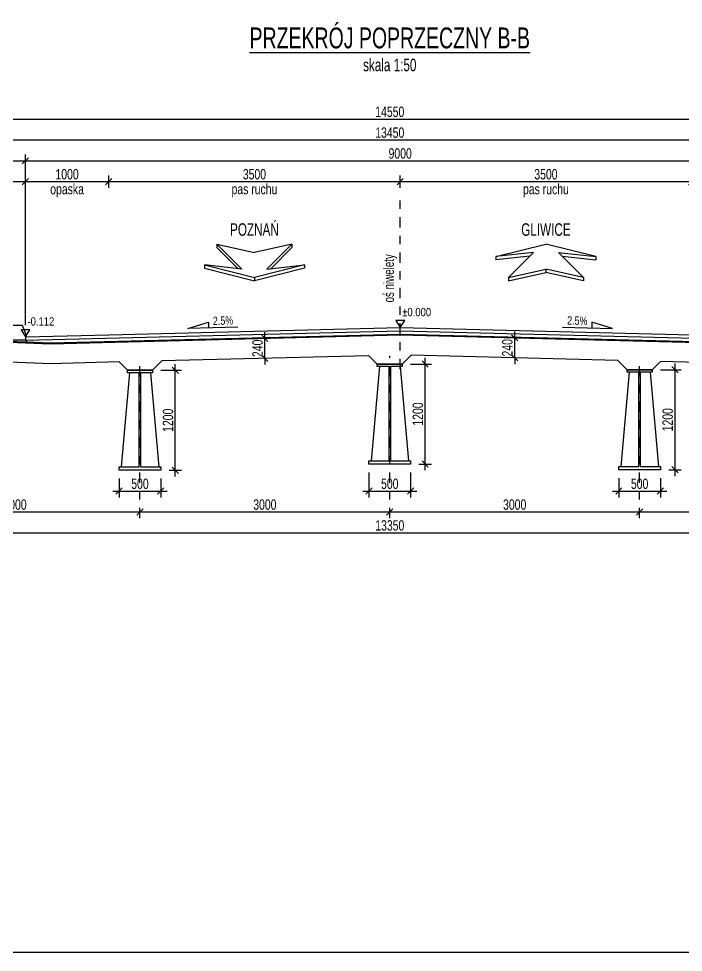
# Model space of a CAD drawing. Header units: metres. Extents: x -15 to 43, y -82 to 57.
# Drawn here: x -4.58 to 3.4, y -82.5 to -71.29 of the extents above; entities that cross this region are included whole.
import ezdxf
from ezdxf.enums import TextEntityAlignment as Align

# ---------------------------------------------------------------- set-up
doc = ezdxf.new("R2010")
doc.units = ezdxf.units.M
doc.header["$MEASUREMENT"] = 0
doc.linetypes.add('CENTER', pattern=[2, 1.25, -0.25, 0.25, -0.25])
doc.linetypes.add('HIDDEN', pattern=[0.375, 0.25, -0.125])
for name, color, linetype in [('AII_M_izolacja', 8, 'Continuous'), ('AII_M_konstrukcja beton', 3, 'Continuous'), ('AII_M_konstrukcja stal', 8, 'Continuous'), ('AII_M_krawężnik', 9, 'Continuous'), ('AII_M_nawierzchnia', 9, 'Continuous'), ('AII_M_opis', 1, 'Continuous'), ('AII_M_wymiary', 9, 'Continuous')]:
    doc.layers.add(name, color=color, linetype=linetype)
doc.layers.add('AII_M_koty wysokościowe', color=1, linetype='Continuous', lineweight=18)
doc.layers.add('AII_M_osie główne', color=9, linetype='CENTER', lineweight=18)
doc.layers.add('AII_M_pomoc', color=30, linetype='Continuous', plot=False)
doc.styles.add('AII_norm.', font='CDMSIMPL.shx', dxfattribs={"width": 0.75, "bigfont": 'CDMBIGPL.shx'})
doc.styles.add('CDMSTYLE', font='CDMSIMPL.shx', dxfattribs={"width": 0.7, "bigfont": 'CDMBIGPL.shx'})
doc.dimstyles.new('A2_M50MM', dxfattribs={"dimscale": 0.05, "dimtxt": 2.5, "dimasz": 1.5, "dimexe": 1.5, "dimexo": 2, "dimgap": 0.5, "dimtad": 1, "dimdec": 0, "dimlfac": 1000, "dimrnd": 5, "dimzin": 9, "dimtxsty": 'AII_norm.', "dimblk": 'OBLIQUE', "dimcen": 2.5, "dimdle": 1.5, "dimclrd": 256, "dimclre": 256, "dimclrt": 1, "dimadec": 1, "dimazin": 2, "dimtfac": 1, "dimtdec": 0, "dimtix": 1, "dimtmove": 1, "dimatfit": 3, "dimfxl": 1, "dimtvp": 1, "dimtfillclr": 256, "dimtolj": 1, "dimtzin": 0, "dimarcsym": 0})

# ---------------------------------------------------------------- blocks, each defined once
blk = doc.blocks.new('Kierunek_od')
at = {"layer": 'AII_M_opis', "color": 0}
for p, q in [((-0.45, 0), (0, -0.1)), ((-0.45, 0), (-0.15, -0.3)), ((-0.45, 0), (-0.45, -0.04)), ((0.45, 0), (0, -0.1)), ((0.45, 0), (0.15, -0.3)), ((0.45, 0), (0.45, -0.04)), ((-0.45, -0.04), (-0.195, -0.295)), ((0.45, -0.04), (0.195, -0.295)), ((-0.15, -0.3), (-0.6, -0.25)), ((-0.6, -0.25), (0, -0.4)), ((-0.6, -0.25), (-0.6, -0.29)), ((-0.6, -0.29), (0, -0.44)), ((0.6, -0.25), (0, -0.4)), ((0.6, -0.29), (0, -0.44)), ((0.15, -0.3), (0.6, -0.25)), ((0.6, -0.25), (0.6, -0.29)), ((0, -0.4), (0, -0.44))]:
    blk.add_line(p, q, dxfattribs=at)
at = {"layer": 'AII_M_opis', "color": 2, "style": 'AII_norm.', "width": 0.7, "flags": 4}
blk.add_attdef('KIERUNEK', text='', height=0.15, dxfattribs=at).set_placement((0, 0.175), align=Align.MIDDLE_CENTER)
blk = doc.blocks.new('Kierunek_do')
at = {"layer": 'AII_M_opis', "color": 0}
for p, q in [((-0.6, -0.15), (0, 0)), ((0.6, -0.15), (0, 0)), ((-0.15, -0.1), (-0.6, -0.15)), ((-0.45, -0.4), (-0.15, -0.1)), ((0.45, -0.4), (0.15, -0.1)), ((0.15, -0.1), (0.6, -0.15)), ((-0.195, -0.145), (-0.6, -0.19)), ((-0.6, -0.15), (-0.6, -0.19)), ((0.195, -0.145), (0.6, -0.19)), ((0.6, -0.15), (0.6, -0.19)), ((-0.45, -0.4), (0, -0.3)), ((0.45, -0.4), (0, -0.3)), ((0, -0.3), (0, -0.34)), ((-0.45, -0.44), (0, -0.34)), ((-0.45, -0.4), (-0.45, -0.44)), ((0.45, -0.44), (0, -0.34)), ((0.45, -0.4), (0.45, -0.44))]:
    blk.add_line(p, q, dxfattribs=at)
at = {"layer": 'AII_M_opis', "color": 2, "lineweight": 25, "style": 'AII_norm.', "width": 0.7, "flags": 4}
blk.add_attdef('KIERUNEK', text='', height=0.15, rotation=360, dxfattribs=at).set_placement((0, 0.175), align=Align.MIDDLE_CENTER)
blk = doc.blocks.new('Spadek')
at = {"layer": 'AII_M_wymiary', "color": 0}
blk.add_lwpolyline([(-0.3, 0), (0.3, 0), (0.05, 0.07), (0.05, 0.07), (0.05, 0)], dxfattribs=at)
at = {"layer": 'AII_M_wymiary', "color": 1, "style": 'CDMSTYLE', "width": 0.8}
blk.add_attdef('SP', text='', height=0.1, rotation=360, dxfattribs=at).set_placement((-0.125, 0.035), align=Align.CENTER)
blk = doc.blocks.new('_OBLIQUE')
at = {"color": 0, "linetype": 'ByBlock'}
blk.add_line((-0.5, -0.5), (0.5, 0.5), dxfattribs=at)
blk = doc.blocks.new('*D8477')
at = {"layer": 'AII_M_wymiary', "lineweight": -2, "transparency": 16777216}
for p, q in [((-4.575, -73.25), (-3.425, -73.25)), ((-4.5, -74.972), (-4.5, -73.175)), ((-3.5, -73.325), (-3.5, -73.175))]:
    blk.add_line(p, q, dxfattribs=at)
at = {"layer": 'Defpoints', "color": 0, "lineweight": 25, "transparency": 16777216}
for p in [(-3.5, -73.25), (-3.5, -73.425), (-4.5, -75.072)]:
    blk.add_point(p, dxfattribs=at)
at = {"layer": 'AII_M_wymiary', "lineweight": -2, "transparency": 16777216, "xscale": 0.07500000000000001, "yscale": 0.07500000000000001, "zscale": 0.07500000000000001, "rotation": 180}
blk.add_blockref('_OBLIQUE', (-4.5, -73.25), dxfattribs=at)
at = {"layer": 'AII_M_wymiary', "lineweight": -2, "transparency": 16777216, "xscale": 0.07500000000000001, "yscale": 0.07500000000000001, "zscale": 0.07500000000000001}
blk.add_blockref('_OBLIQUE', (-3.5, -73.25), dxfattribs=at)
at = {"layer": 'AII_M_wymiary', "color": 1, "lineweight": 25, "transparency": 16777216, "char_height": 0.125, "attachment_point": 5, "style": 'AII_norm.'}
for s, insert in [('\\A1;1000', (-4, -73.162)), ('\\A1;opaska', (-4, -73.358))]:
    blk.add_mtext(s, dxfattribs=dict(at, insert=insert))
blk = doc.blocks.new('*D8478')
at = {"layer": 'AII_M_wymiary', "lineweight": -2, "transparency": 16777216}
for p, q in [((-3.575, -73.25), (0.075, -73.25)), ((-3.5, -73.325), (-3.5, -73.175)), ((0, -73.325), (0, -73.175))]:
    blk.add_line(p, q, dxfattribs=at)
at = {"layer": 'Defpoints', "color": 0, "lineweight": 25, "transparency": 16777216}
for p in [(0, -73.25), (-3.5, -73.425), (0, -73.425)]:
    blk.add_point(p, dxfattribs=at)
at = {"layer": 'AII_M_wymiary', "lineweight": -2, "transparency": 16777216, "xscale": 0.07500000000000001, "yscale": 0.07500000000000001, "zscale": 0.07500000000000001, "rotation": 180}
blk.add_blockref('_OBLIQUE', (-3.5, -73.25), dxfattribs=at)
at = {"layer": 'AII_M_wymiary', "lineweight": -2, "transparency": 16777216, "xscale": 0.07500000000000001, "yscale": 0.07500000000000001, "zscale": 0.07500000000000001}
blk.add_blockref('_OBLIQUE', (0, -73.25), dxfattribs=at)
at = {"layer": 'AII_M_wymiary', "color": 1, "lineweight": 25, "transparency": 16777216, "char_height": 0.125, "attachment_point": 5, "style": 'AII_norm.'}
for s, insert in [('\\A1;3500', (-1.75, -73.162)), ('\\A1;pas ruchu', (-1.75, -73.358))]:
    blk.add_mtext(s, dxfattribs=dict(at, insert=insert))
blk = doc.blocks.new('*D8479')
at = {"layer": 'AII_M_wymiary', "lineweight": -2, "transparency": 16777216}
for p, q in [((-0.075, -73.25), (3.575, -73.25)), ((0, -73.325), (0, -73.175)), ((3.5, -73.325), (3.5, -73.175))]:
    blk.add_line(p, q, dxfattribs=at)
at = {"layer": 'Defpoints', "color": 0, "lineweight": 25, "transparency": 16777216}
for p in [(3.5, -73.25), (0, -73.425), (3.5, -73.425)]:
    blk.add_point(p, dxfattribs=at)
at = {"layer": 'AII_M_wymiary', "lineweight": -2, "transparency": 16777216, "xscale": 0.07500000000000001, "yscale": 0.07500000000000001, "zscale": 0.07500000000000001, "rotation": 180}
blk.add_blockref('_OBLIQUE', (0, -73.25), dxfattribs=at)
at = {"layer": 'AII_M_wymiary', "lineweight": -2, "transparency": 16777216, "xscale": 0.07500000000000001, "yscale": 0.07500000000000001, "zscale": 0.07500000000000001}
blk.add_blockref('_OBLIQUE', (3.5, -73.25), dxfattribs=at)
at = {"layer": 'AII_M_wymiary', "color": 1, "lineweight": 25, "transparency": 16777216, "char_height": 0.125, "attachment_point": 5, "style": 'AII_norm.'}
for s, insert in [('\\A1;3500', (1.75, -73.162)), ('\\A1;pas ruchu', (1.75, -73.358))]:
    blk.add_mtext(s, dxfattribs=dict(at, insert=insert))
blk = doc.blocks.new('*D8481')
at = {"layer": 'AII_M_wymiary', "lineweight": -2, "transparency": 16777216}
for p, q in [((-5.075, -73.25), (-4.425, -73.25)), ((-5, -74.104), (-5, -73.175)), ((-4.5, -74.972), (-4.5, -73.175))]:
    blk.add_line(p, q, dxfattribs=at)
at = {"layer": 'Defpoints', "color": 0, "lineweight": 25, "transparency": 16777216}
for p in [(-4.5, -73.25), (-5, -74.204), (-4.5, -75.072)]:
    blk.add_point(p, dxfattribs=at)
at = {"layer": 'AII_M_wymiary', "lineweight": -2, "transparency": 16777216, "xscale": 0.07500000000000001, "yscale": 0.07500000000000001, "zscale": 0.07500000000000001, "rotation": 180}
blk.add_blockref('_OBLIQUE', (-5, -73.25), dxfattribs=at)
at = {"layer": 'AII_M_wymiary', "lineweight": -2, "transparency": 16777216, "xscale": 0.07500000000000001, "yscale": 0.07500000000000001, "zscale": 0.07500000000000001}
blk.add_blockref('_OBLIQUE', (-4.5, -73.25), dxfattribs=at)
at = {"layer": 'AII_M_wymiary', "color": 1, "lineweight": 25, "transparency": 16777216, "insert": (-4.75, -73.162), "char_height": 0.125, "attachment_point": 5, "style": 'AII_norm.'}
blk.add_mtext('\\A1;500', dxfattribs=at)
blk = doc.blocks.new('*D8487')
at = {"layer": 'AII_M_wymiary', "lineweight": -2, "transparency": 16777216}
for p, q in [((-6.85, -74.8281), (-6.85, -72.925)), ((-4.5, -74.9725), (-4.5, -72.925)), ((-6.925, -73), (-4.425, -73))]:
    blk.add_line(p, q, dxfattribs=at)
at = {"layer": 'Defpoints', "color": 0, "lineweight": 25, "transparency": 16777216}
for p in [(-4.5, -73), (-6.85, -74.9281), (-4.5, -75.0725)]:
    blk.add_point(p, dxfattribs=at)
at = {"layer": 'AII_M_wymiary', "lineweight": -2, "transparency": 16777216, "xscale": 0.07500000000000001, "yscale": 0.07500000000000001, "zscale": 0.07500000000000001, "rotation": 180}
blk.add_blockref('_OBLIQUE', (-6.85, -73), dxfattribs=at)
at = {"layer": 'AII_M_wymiary', "lineweight": -2, "transparency": 16777216, "xscale": 0.07500000000000001, "yscale": 0.07500000000000001, "zscale": 0.07500000000000001}
blk.add_blockref('_OBLIQUE', (-4.5, -73), dxfattribs=at)
at = {"layer": 'AII_M_wymiary', "color": 1, "lineweight": 25, "transparency": 16777216, "insert": (-5.675, -72.9125), "char_height": 0.125, "attachment_point": 5, "style": 'AII_norm.'}
blk.add_mtext('\\A1;2350', dxfattribs=at)
blk = doc.blocks.new('*D8488')
at = {"layer": 'AII_M_wymiary', "lineweight": -2, "transparency": 16777216}
for p, q in [((-4.5, -74.9725), (-4.5, -72.925)), ((4.5, -74.9725), (4.5, -72.925)), ((-4.575, -73), (4.575, -73))]:
    blk.add_line(p, q, dxfattribs=at)
at = {"layer": 'Defpoints', "color": 0, "lineweight": 25, "transparency": 16777216}
for p in [(4.5, -73), (-4.5, -75.0725), (4.5, -75.0725)]:
    blk.add_point(p, dxfattribs=at)
at = {"layer": 'AII_M_wymiary', "lineweight": -2, "transparency": 16777216, "xscale": 0.07500000000000001, "yscale": 0.07500000000000001, "zscale": 0.07500000000000001, "rotation": 180}
blk.add_blockref('_OBLIQUE', (-4.5, -73), dxfattribs=at)
at = {"layer": 'AII_M_wymiary', "lineweight": -2, "transparency": 16777216, "xscale": 0.07500000000000001, "yscale": 0.07500000000000001, "zscale": 0.07500000000000001}
blk.add_blockref('_OBLIQUE', (4.5, -73), dxfattribs=at)
at = {"layer": 'AII_M_wymiary', "color": 1, "lineweight": 25, "transparency": 16777216, "insert": (0, -72.9125), "char_height": 0.125, "attachment_point": 5, "style": 'AII_norm.'}
blk.add_mtext('\\A1;9000', dxfattribs=at)
blk = doc.blocks.new('*D8490')
at = {"layer": 'AII_M_wymiary', "lineweight": -2, "transparency": 16777216}
for p, q in [((-6.85, -74.8281), (-6.85, -72.675)), ((6.6, -74.866), (6.6, -72.675)), ((-6.925, -72.75), (6.675, -72.75))]:
    blk.add_line(p, q, dxfattribs=at)
at = {"layer": 'Defpoints', "color": 0, "lineweight": 25, "transparency": 16777216}
for p in [(6.6, -72.75), (-6.85, -74.9281), (6.6, -74.966)]:
    blk.add_point(p, dxfattribs=at)
at = {"layer": 'AII_M_wymiary', "lineweight": -2, "transparency": 16777216, "xscale": 0.07500000000000001, "yscale": 0.07500000000000001, "zscale": 0.07500000000000001, "rotation": 180}
blk.add_blockref('_OBLIQUE', (-6.85, -72.75), dxfattribs=at)
at = {"layer": 'AII_M_wymiary', "lineweight": -2, "transparency": 16777216, "xscale": 0.07500000000000001, "yscale": 0.07500000000000001, "zscale": 0.07500000000000001}
blk.add_blockref('_OBLIQUE', (6.6, -72.75), dxfattribs=at)
at = {"layer": 'AII_M_wymiary', "color": 1, "lineweight": 25, "transparency": 16777216, "insert": (-0.125, -72.6625), "char_height": 0.125, "attachment_point": 5, "style": 'AII_norm.'}
blk.add_mtext('\\A1;13450', dxfattribs=at)
blk = doc.blocks.new('*D8493')
at = {"layer": 'AII_M_wymiary', "lineweight": -2, "transparency": 16777216}
for p, q in [((-7.475, -72.5), (7.225, -72.5)), ((-7.4, -74.8061), (-7.4, -72.425)), ((7.15, -74.85225), (7.15, -72.425))]:
    blk.add_line(p, q, dxfattribs=at)
at = {"layer": 'Defpoints', "color": 0, "lineweight": 25, "transparency": 16777216}
for p in [(7.15, -72.5), (-7.4, -74.9061), (7.15, -74.95225)]:
    blk.add_point(p, dxfattribs=at)
at = {"layer": 'AII_M_wymiary', "lineweight": -2, "transparency": 16777216, "xscale": 0.07500000000000001, "yscale": 0.07500000000000001, "zscale": 0.07500000000000001, "rotation": 180}
blk.add_blockref('_OBLIQUE', (-7.4, -72.5), dxfattribs=at)
at = {"layer": 'AII_M_wymiary', "lineweight": -2, "transparency": 16777216, "xscale": 0.07500000000000001, "yscale": 0.07500000000000001, "zscale": 0.07500000000000001}
blk.add_blockref('_OBLIQUE', (7.15, -72.5), dxfattribs=at)
at = {"layer": 'AII_M_wymiary', "color": 1, "lineweight": 25, "transparency": 16777216, "insert": (-0.125, -72.4125), "char_height": 0.125, "attachment_point": 5, "style": 'AII_norm.'}
blk.add_mtext('\\A1;14550', dxfattribs=at)
blk = doc.blocks.new('Tytuł')
at = {"layer": 'AII_M_opis', "color": 3, "ltscale": 2, "style": 'AII_norm.', "width": 0.7}
blk.add_text('%%UPRZEKRÓJ POPRZECZNY B-B', height=0.25, rotation=360, dxfattribs=at).set_placement((0, 0), align=Align.CENTER)
at = {"layer": 'AII_M_opis', "color": 1, "ltscale": 2, "style": 'AII_norm.', "width": 0.7}
blk.add_text('skala 1:50', height=0.15, rotation=360, dxfattribs=at).set_placement((0, -0.275), align=Align.CENTER)
blk = doc.blocks.new('00kota3')
at = {"layer": 'AII_M_koty wysokościowe', "color": 0, "linetype": 'Continuous', "lineweight": -2}
blk.add_lwpolyline([(1.08, 1.66), (-1.04, 1.66), (0, 0)], close=True, dxfattribs=at)
at = {"layer": 'AII_M_koty wysokościowe', "color": 0, "linetype": 'Continuous', "lineweight": -2, "style": 'CDMSTYLE', "width": 0.85}
blk.add_attdef('%%P000.000', (0.49, 2.69), '', height=2, dxfattribs=at)
blk = doc.blocks.new('*D8495')
at = {"layer": 'AII_M_wymiary', "lineweight": -2, "transparency": 16777216}
for p, q in [((-2.875, -75.514375), (-2.625, -75.514375)), ((-2.7, -76.789375), (-2.7, -75.439375)), ((-2.775, -76.714375), (-2.625, -76.714375))]:
    blk.add_line(p, q, dxfattribs=at)
at = {"layer": 'Defpoints', "color": 0, "lineweight": 25, "transparency": 16777216}
for p in [(-2.975, -75.514375), (-2.7, -75.514375), (-2.875, -76.714375)]:
    blk.add_point(p, dxfattribs=at)
at = {"layer": 'AII_M_wymiary', "lineweight": -2, "transparency": 16777216, "xscale": 0.07500000000000001, "yscale": 0.07500000000000001, "zscale": 0.07500000000000001}
for p, rotation in [((-2.7, -75.514375), 90), ((-2.7, -76.714375), 270)]:
    blk.add_blockref('_OBLIQUE', p, dxfattribs=dict(at, rotation=rotation))
at = {"layer": 'AII_M_wymiary', "color": 1, "lineweight": 25, "transparency": 16777216, "insert": (-2.7875, -76.114375), "char_height": 0.125, "attachment_point": 5, "rotation": 90, "style": 'AII_norm.'}
blk.add_mtext('\\A1;1200', dxfattribs=at)
blk = doc.blocks.new('*D8497')
at = {"layer": 'AII_M_wymiary', "lineweight": -2, "transparency": 16777216}
for p, q in [((0.3, -76.714375), (0.3, -75.364375)), ((0.125, -75.439375), (0.375, -75.439375)), ((0.225, -76.639375), (0.375, -76.639375))]:
    blk.add_line(p, q, dxfattribs=at)
at = {"layer": 'Defpoints', "color": 0, "lineweight": 25, "transparency": 16777216}
for p in [(0.025, -75.439375), (0.3, -75.439375), (0.125, -76.639375)]:
    blk.add_point(p, dxfattribs=at)
at = {"layer": 'AII_M_wymiary', "lineweight": -2, "transparency": 16777216, "xscale": 0.07500000000000001, "yscale": 0.07500000000000001, "zscale": 0.07500000000000001}
for p, rotation in [((0.3, -75.439375), 90), ((0.3, -76.639375), 270)]:
    blk.add_blockref('_OBLIQUE', p, dxfattribs=dict(at, rotation=rotation))
at = {"layer": 'AII_M_wymiary', "color": 1, "lineweight": 25, "transparency": 16777216, "insert": (0.2125, -76.039375), "char_height": 0.125, "attachment_point": 5, "rotation": 90, "style": 'AII_norm.'}
blk.add_mtext('\\A1;1200', dxfattribs=at)
blk = doc.blocks.new('*D8498')
at = {"layer": 'AII_M_wymiary', "lineweight": -2, "transparency": 16777216}
for p, q in [((-1.625, -75.130625), (-1.625, -75.055625)), ((-1.625, -75.370625), (-1.625, -75.130625)), ((-1.625, -75.370625), (-1.625, -75.445625))]:
    blk.add_line(p, q, dxfattribs=at)
at = {"layer": 'Defpoints', "color": 0, "lineweight": 25, "transparency": 16777216}
for p in [(-1.625, -75.130625), (-1.625, -75.130625), (-1.625, -75.370625)]:
    blk.add_point(p, dxfattribs=at)
at = {"layer": 'AII_M_wymiary', "lineweight": -2, "transparency": 16777216, "xscale": 0.07500000000000001, "yscale": 0.07500000000000001, "zscale": 0.07500000000000001}
for p, rotation in [((-1.625, -75.130625), 270), ((-1.625, -75.370625), 90)]:
    blk.add_blockref('_OBLIQUE', p, dxfattribs=dict(at, rotation=rotation))
at = {"layer": 'AII_M_wymiary', "color": 1, "lineweight": 25, "transparency": 16777216, "insert": (-1.7125, -75.250625), "char_height": 0.125, "attachment_point": 5, "rotation": 90, "style": 'AII_norm.'}
blk.add_mtext('\\A1;240', dxfattribs=at)
blk = doc.blocks.new('*D8499')
at = {"layer": 'AII_M_wymiary', "lineweight": -2, "transparency": 16777216}
for p, q in [((3.125, -75.508125), (3.375, -75.508125)), ((3.3, -76.783125), (3.3, -75.433125)), ((3.225, -76.708125), (3.375, -76.708125))]:
    blk.add_line(p, q, dxfattribs=at)
at = {"layer": 'Defpoints', "color": 0, "lineweight": 25, "transparency": 16777216}
for p in [(3.025, -75.508125), (3.3, -75.508125), (3.125, -76.708125)]:
    blk.add_point(p, dxfattribs=at)
at = {"layer": 'AII_M_wymiary', "lineweight": -2, "transparency": 16777216, "xscale": 0.07500000000000001, "yscale": 0.07500000000000001, "zscale": 0.07500000000000001}
for p, rotation in [((3.3, -75.508125), 90), ((3.3, -76.708125), 270)]:
    blk.add_blockref('_OBLIQUE', p, dxfattribs=dict(at, rotation=rotation))
at = {"layer": 'AII_M_wymiary', "color": 1, "lineweight": 25, "transparency": 16777216, "insert": (3.2125, -76.108125), "char_height": 0.125, "attachment_point": 5, "rotation": 90, "style": 'AII_norm.'}
blk.add_mtext('\\A1;1200', dxfattribs=at)
blk = doc.blocks.new('*D8500')
at = {"layer": 'AII_M_wymiary', "lineweight": -2, "transparency": 16777216}
for p, q in [((1.375, -75.124375), (1.375, -75.049375)), ((1.375, -75.364375), (1.375, -75.124375)), ((1.375, -75.364375), (1.375, -75.439375))]:
    blk.add_line(p, q, dxfattribs=at)
at = {"layer": 'Defpoints', "color": 0, "lineweight": 25, "transparency": 16777216}
for p in [(1.375, -75.124375), (1.375, -75.124375), (1.375, -75.364375)]:
    blk.add_point(p, dxfattribs=at)
at = {"layer": 'AII_M_wymiary', "lineweight": -2, "transparency": 16777216, "xscale": 0.07500000000000001, "yscale": 0.07500000000000001, "zscale": 0.07500000000000001}
for p, rotation in [((1.375, -75.124375), 270), ((1.375, -75.364375), 90)]:
    blk.add_blockref('_OBLIQUE', p, dxfattribs=dict(at, rotation=rotation))
at = {"layer": 'AII_M_wymiary', "color": 1, "lineweight": 25, "transparency": 16777216, "insert": (1.2875, -75.244375), "char_height": 0.125, "attachment_point": 5, "rotation": 90, "style": 'AII_norm.'}
blk.add_mtext('\\A1;240', dxfattribs=at)
blk = doc.blocks.new('*D8504')
at = {"layer": 'AII_M_wymiary', "lineweight": -2, "transparency": 16777216}
for p, q in [((-3.375, -76.814375), (-3.375, -77.039375)), ((-2.875, -76.814375), (-2.875, -77.039375)), ((-3.45, -76.964375), (-2.8, -76.964375))]:
    blk.add_line(p, q, dxfattribs=at)
at = {"layer": 'Defpoints', "color": 0, "lineweight": 25, "transparency": 16777216}
for p in [(-3.375, -76.714375), (-2.875, -76.714375), (-2.875, -76.964375)]:
    blk.add_point(p, dxfattribs=at)
at = {"layer": 'AII_M_wymiary', "lineweight": -2, "transparency": 16777216, "xscale": 0.07500000000000001, "yscale": 0.07500000000000001, "zscale": 0.07500000000000001, "rotation": 180}
blk.add_blockref('_OBLIQUE', (-3.375, -76.964375), dxfattribs=at)
at = {"layer": 'AII_M_wymiary', "lineweight": -2, "transparency": 16777216, "xscale": 0.07500000000000001, "yscale": 0.07500000000000001, "zscale": 0.07500000000000001}
blk.add_blockref('_OBLIQUE', (-2.875, -76.964375), dxfattribs=at)
at = {"layer": 'AII_M_wymiary', "color": 1, "lineweight": 25, "transparency": 16777216, "insert": (-3.125, -76.876875), "char_height": 0.125, "attachment_point": 5, "style": 'AII_norm.'}
blk.add_mtext('\\A1;500', dxfattribs=at)
blk = doc.blocks.new('*D8505')
at = {"layer": 'AII_M_wymiary', "lineweight": -2, "transparency": 16777216}
for p, q in [((-0.375, -76.739375), (-0.375, -77.039375)), ((0.125, -76.739375), (0.125, -77.039375)), ((-0.45, -76.964375), (0.2, -76.964375))]:
    blk.add_line(p, q, dxfattribs=at)
at = {"layer": 'Defpoints', "color": 0, "lineweight": 25, "transparency": 16777216}
for p in [(-0.375, -76.639375), (0.125, -76.639375), (0.125, -76.964375)]:
    blk.add_point(p, dxfattribs=at)
at = {"layer": 'AII_M_wymiary', "lineweight": -2, "transparency": 16777216, "xscale": 0.07500000000000001, "yscale": 0.07500000000000001, "zscale": 0.07500000000000001, "rotation": 180}
blk.add_blockref('_OBLIQUE', (-0.375, -76.964375), dxfattribs=at)
at = {"layer": 'AII_M_wymiary', "lineweight": -2, "transparency": 16777216, "xscale": 0.07500000000000001, "yscale": 0.07500000000000001, "zscale": 0.07500000000000001}
blk.add_blockref('_OBLIQUE', (0.125, -76.964375), dxfattribs=at)
at = {"layer": 'AII_M_wymiary', "color": 1, "lineweight": 25, "transparency": 16777216, "insert": (-0.125, -76.876875), "char_height": 0.125, "attachment_point": 5, "style": 'AII_norm.'}
blk.add_mtext('\\A1;500', dxfattribs=at)
blk = doc.blocks.new('*D8506')
at = {"layer": 'AII_M_wymiary', "lineweight": -2, "transparency": 16777216}
for p, q in [((2.625, -76.808125), (2.625, -77.039375)), ((3.125, -76.808125), (3.125, -77.039375)), ((2.55, -76.964375), (3.2, -76.964375))]:
    blk.add_line(p, q, dxfattribs=at)
at = {"layer": 'Defpoints', "color": 0, "lineweight": 25, "transparency": 16777216}
for p in [(2.625, -76.708125), (3.125, -76.708125), (3.125, -76.964375)]:
    blk.add_point(p, dxfattribs=at)
at = {"layer": 'AII_M_wymiary', "lineweight": -2, "transparency": 16777216, "xscale": 0.07500000000000001, "yscale": 0.07500000000000001, "zscale": 0.07500000000000001, "rotation": 180}
blk.add_blockref('_OBLIQUE', (2.625, -76.964375), dxfattribs=at)
at = {"layer": 'AII_M_wymiary', "lineweight": -2, "transparency": 16777216, "xscale": 0.07500000000000001, "yscale": 0.07500000000000001, "zscale": 0.07500000000000001}
blk.add_blockref('_OBLIQUE', (3.125, -76.964375), dxfattribs=at)
at = {"layer": 'AII_M_wymiary', "color": 1, "lineweight": 25, "transparency": 16777216, "insert": (2.875, -76.876875), "char_height": 0.125, "attachment_point": 5, "style": 'AII_norm.'}
blk.add_mtext('\\A1;500', dxfattribs=at)
blk = doc.blocks.new('*D8509')
at = {"layer": 'AII_M_wymiary', "lineweight": -2, "transparency": 16777216}
blk.add_line((-6.2, -77.214375), (-3.05, -77.214375), dxfattribs=at)
at = {"layer": 'Defpoints', "color": 0, "lineweight": 25, "transparency": 16777216}
for p in [(-6.125, -77.289375), (-3.125, -77.214375), (-3.125, -77.289375)]:
    blk.add_point(p, dxfattribs=at)
at = {"layer": 'AII_M_wymiary', "lineweight": -2, "transparency": 16777216, "xscale": 0.07500000000000001, "yscale": 0.07500000000000001, "zscale": 0.07500000000000001, "rotation": 180}
blk.add_blockref('_OBLIQUE', (-6.125, -77.214375), dxfattribs=at)
at = {"layer": 'AII_M_wymiary', "lineweight": -2, "transparency": 16777216, "xscale": 0.07500000000000001, "yscale": 0.07500000000000001, "zscale": 0.07500000000000001}
blk.add_blockref('_OBLIQUE', (-3.125, -77.214375), dxfattribs=at)
at = {"layer": 'AII_M_wymiary', "color": 1, "lineweight": 25, "transparency": 16777216, "insert": (-4.625, -77.126875), "char_height": 0.125, "attachment_point": 5, "style": 'AII_norm.'}
blk.add_mtext('\\A1;3000', dxfattribs=at)
blk = doc.blocks.new('*D8510')
at = {"layer": 'AII_M_wymiary', "lineweight": -2, "transparency": 16777216}
blk.add_line((-3.2, -77.214375), (-0.05, -77.214375), dxfattribs=at)
at = {"layer": 'Defpoints', "color": 0, "lineweight": 25, "transparency": 16777216}
for p in [(-3.125, -77.289375), (-0.125, -77.214375), (-0.125, -77.289375)]:
    blk.add_point(p, dxfattribs=at)
at = {"layer": 'AII_M_wymiary', "lineweight": -2, "transparency": 16777216, "xscale": 0.07500000000000001, "yscale": 0.07500000000000001, "zscale": 0.07500000000000001, "rotation": 180}
blk.add_blockref('_OBLIQUE', (-3.125, -77.214375), dxfattribs=at)
at = {"layer": 'AII_M_wymiary', "lineweight": -2, "transparency": 16777216, "xscale": 0.07500000000000001, "yscale": 0.07500000000000001, "zscale": 0.07500000000000001}
blk.add_blockref('_OBLIQUE', (-0.125, -77.214375), dxfattribs=at)
at = {"layer": 'AII_M_wymiary', "color": 1, "lineweight": 25, "transparency": 16777216, "insert": (-1.625, -77.126875), "char_height": 0.125, "attachment_point": 5, "style": 'AII_norm.'}
blk.add_mtext('\\A1;3000', dxfattribs=at)
blk = doc.blocks.new('*D8511')
at = {"layer": 'AII_M_wymiary', "lineweight": -2, "transparency": 16777216}
blk.add_line((-0.2, -77.214375), (2.95, -77.214375), dxfattribs=at)
at = {"layer": 'Defpoints', "color": 0, "lineweight": 25, "transparency": 16777216}
for p in [(-0.125, -77.289375), (2.875, -77.214375), (2.875, -77.289375)]:
    blk.add_point(p, dxfattribs=at)
at = {"layer": 'AII_M_wymiary', "lineweight": -2, "transparency": 16777216, "xscale": 0.07500000000000001, "yscale": 0.07500000000000001, "zscale": 0.07500000000000001, "rotation": 180}
blk.add_blockref('_OBLIQUE', (-0.125, -77.214375), dxfattribs=at)
at = {"layer": 'AII_M_wymiary', "lineweight": -2, "transparency": 16777216, "xscale": 0.07500000000000001, "yscale": 0.07500000000000001, "zscale": 0.07500000000000001}
blk.add_blockref('_OBLIQUE', (2.875, -77.214375), dxfattribs=at)
at = {"layer": 'AII_M_wymiary', "color": 1, "lineweight": 25, "transparency": 16777216, "insert": (1.375, -77.126875), "char_height": 0.125, "attachment_point": 5, "style": 'AII_norm.'}
blk.add_mtext('\\A1;3000', dxfattribs=at)
blk = doc.blocks.new('*D8512')
at = {"layer": 'AII_M_wymiary', "lineweight": -2, "transparency": 16777216}
blk.add_line((2.8, -77.214375), (5.95, -77.214375), dxfattribs=at)
at = {"layer": 'Defpoints', "color": 0, "lineweight": 25, "transparency": 16777216}
for p in [(2.875, -77.289375), (5.875, -77.214375), (5.875, -77.289375)]:
    blk.add_point(p, dxfattribs=at)
at = {"layer": 'AII_M_wymiary', "lineweight": -2, "transparency": 16777216, "xscale": 0.07500000000000001, "yscale": 0.07500000000000001, "zscale": 0.07500000000000001, "rotation": 180}
blk.add_blockref('_OBLIQUE', (2.875, -77.214375), dxfattribs=at)
at = {"layer": 'AII_M_wymiary', "lineweight": -2, "transparency": 16777216, "xscale": 0.07500000000000001, "yscale": 0.07500000000000001, "zscale": 0.07500000000000001}
blk.add_blockref('_OBLIQUE', (5.875, -77.214375), dxfattribs=at)
at = {"layer": 'AII_M_wymiary', "color": 1, "lineweight": 25, "transparency": 16777216, "insert": (4.375, -77.126875), "char_height": 0.125, "attachment_point": 5, "style": 'AII_norm.'}
blk.add_mtext('\\A1;3000', dxfattribs=at)
blk = doc.blocks.new('*D8514')
at = {"layer": 'AII_M_wymiary', "lineweight": -2, "transparency": 16777216}
for p, q in [((-6.8, -75.371), (-6.8, -77.539375)), ((6.55, -75.41625), (6.55, -77.539375)), ((-6.875, -77.464375), (6.625, -77.464375))]:
    blk.add_line(p, q, dxfattribs=at)
at = {"layer": 'Defpoints', "color": 0, "lineweight": 25, "transparency": 16777216}
for p in [(-6.8, -75.271), (6.55, -75.31625), (6.55, -77.464375)]:
    blk.add_point(p, dxfattribs=at)
at = {"layer": 'AII_M_wymiary', "lineweight": -2, "transparency": 16777216, "xscale": 0.07500000000000001, "yscale": 0.07500000000000001, "zscale": 0.07500000000000001, "rotation": 180}
blk.add_blockref('_OBLIQUE', (-6.8, -77.464375), dxfattribs=at)
at = {"layer": 'AII_M_wymiary', "lineweight": -2, "transparency": 16777216, "xscale": 0.07500000000000001, "yscale": 0.07500000000000001, "zscale": 0.07500000000000001}
blk.add_blockref('_OBLIQUE', (6.55, -77.464375), dxfattribs=at)
at = {"layer": 'AII_M_wymiary', "color": 1, "lineweight": 25, "transparency": 16777216, "insert": (-0.125, -77.376875), "char_height": 0.125, "attachment_point": 5, "style": 'AII_norm.'}
blk.add_mtext('\\A1;13350', dxfattribs=at)

msp = doc.modelspace()

# ---------------------------------------------------------------- linework, layer by layer
at = {"layer": 'AII_M_izolacja', "lineweight": 25}
msp.add_lwpolyline([(-6.81, -75.0806), (-4.2, -75.185), (0, -75.08), (4.2, -75.185), (6.56, -75.126)], dxfattribs=at)
at = {"layer": 'AII_M_izolacja', "linetype": 'HIDDEN', "lineweight": 25, "ltscale": 0.7, "const_width": 0.01, "flags": 128}
msp.add_lwpolyline([(-6.805, -75.291), (-6.805, -75.0858), (-4.2, -75.19), (0, -75.085), (4.2, -75.19), (6.555, -75.1311), (6.555, -75.3363)], dxfattribs=at)
at = {"layer": 'AII_M_konstrukcja beton', "lineweight": 25}
msp.add_lwpolyline([(-6.8, -75.091), (-4.2, -75.195), (0, -75.09), (4.2, -75.195), (6.55, -75.1363), (6.55, -75.3162), (6.025, -75.4994), (5.725, -75.4994), (5.625, -75.3994), (4.2, -75.435), (3.125, -75.4081), (3.025, -75.5081), (2.725, -75.5081), (2.6122, -75.3953), (0.1311, -75.3333), (0.025, -75.4394), (-0.275, -75.4394), (-0.375, -75.3394), (-2.8622, -75.4016), (-2.975, -75.5144), (-3.275, -75.5144), (-3.375, -75.4144), (-4.2, -75.435), (-5.875, -75.368)], dxfattribs=at)
at = {"layer": 'AII_M_konstrukcja stal', "lineweight": 25}
for points in [[(-2.975, -75.5144), (-2.975, -75.5444), (-3.117, -75.5444), (-3.117, -76.6744), (-2.875, -76.6744), (-2.875, -76.7144), (-3.375, -76.7144), (-3.375, -76.6744), (-3.133, -76.6744), (-3.133, -75.5444), (-3.275, -75.5444), (-3.275, -75.5144)], [(0.025, -75.4394), (0.025, -75.4694), (-0.117, -75.4694), (-0.117, -76.5994), (0.125, -76.5994), (0.125, -76.6394), (-0.375, -76.6394), (-0.375, -76.5994), (-0.133, -76.5994), (-0.133, -75.4694), (-0.275, -75.4694), (-0.275, -75.4394)], [(3.025, -75.5081), (3.025, -75.5381), (2.883, -75.5381), (2.883, -76.6681), (3.125, -76.6681), (3.125, -76.7081), (2.625, -76.7081), (2.625, -76.6681), (2.867, -76.6681), (2.867, -75.5381), (2.725, -75.5381), (2.725, -75.5081)]]:
    msp.add_lwpolyline(points, close=True, dxfattribs=at)
at = {"layer": 'AII_M_konstrukcja stal', "color": 1, "lineweight": 25}
for points in [[(-0.25, -75.4694), (-0.35, -76.5994)], [(0, -75.4694), (0.1, -76.5994)], [(-3.25, -75.5444), (-3.35, -76.6744)], [(-3, -75.5444), (-2.9, -76.6744)], [(2.75, -75.5381), (2.65, -76.6681)], [(3, -75.5381), (3.1, -76.6681)]]:
    msp.add_lwpolyline(points, dxfattribs=at)
at = {"layer": 'AII_M_krawężnik', "lineweight": 25}
msp.add_lwpolyline([(-4.5, -75.1525), (-4.7, -75.1525), (-4.7, -74.9725), (-4.54, -74.9725), (-4.5, -75.0725)], close=True, dxfattribs=at)
at = {"layer": 'AII_M_krawężnik', "color": 8, "lineweight": 25}
msp.add_lwpolyline([(-4.5, -75.1525), (-4.4786, -75.1739)], dxfattribs=at)
at = {"layer": 'AII_M_nawierzchnia', "lineweight": 25}
msp.add_lwpolyline([(-4.5, -75.1125), (-3.5, -75.0875), (0, -75), (3.5, -75.0875), (4.5, -75.1125)], dxfattribs=at)
at = {"layer": 'AII_M_nawierzchnia', "color": 8, "lineweight": 25}
msp.add_lwpolyline([(-4.5, -75.1525), (0, -75.04), (4.5, -75.1525)], dxfattribs=at)
at = {"layer": 'AII_M_osie główne', "lineweight": 25, "ltscale": 0.1}
for points in [[(0, -75.5), (0, -73.425)], [(-3.125, -77.2894), (-3.125, -75.4144)], [(-0.125, -77.2894), (-0.125, -75.3394)], [(2.875, -77.2894), (2.875, -75.4081)]]:
    msp.add_lwpolyline(points, dxfattribs=at)
at = {"layer": 'AII_M_pomoc', "lineweight": 25}
msp.add_lwpolyline([(-15, -82.5), (15, -82.5), (15, -67.5), (-15, -67.5)], close=True, dxfattribs=at)

# ---------------------------------------------------------------- block references
at = {"layer": 'AII_M_koty wysokościowe', "lineweight": 25, "xscale": 0.05, "yscale": 0.05, "zscale": 0.05}
for p, values in [((0, -75), {'%%P000.000': '%%p0.000'}), ((-4.5, -75.1125), {'%%P000.000': '-0.112'})]:
    msp.add_blockref('00kota3', p, dxfattribs=at).add_auto_attribs(values)
at = {"layer": 'AII_M_opis', "lineweight": 25}
msp.add_blockref('Tytuł', (-0.125, -71.65), dxfattribs=at)
ref = msp.add_blockref('Kierunek_od', (-1.75, -74), dxfattribs=at)
ref.add_attrib('KIERUNEK', 'POZNAŃ', dxfattribs={"color": 2, "height": 0.15, "style": 'AII_norm.', "width": 0.7}).set_placement((-1.75, -73.825), align=Align.MIDDLE_CENTER)
ref = msp.add_blockref('Kierunek_do', (1.75, -74), dxfattribs=at)
ref.add_attrib('KIERUNEK', 'GLIWICE', dxfattribs={"color": 2, "lineweight": 25, "height": 0.15, "rotation": 360, "style": 'AII_norm.', "width": 0.7}).set_placement((1.75, -73.825), align=Align.MIDDLE_CENTER)
at = {"layer": 'AII_M_wymiary', "lineweight": 25}
ref = msp.add_blockref('Spadek', (-2.25, -75.0062), dxfattribs=dict(at, xscale=-1, rotation=1.432096184164822))
ref.add_attrib('SP', '2.5%', dxfattribs={"color": 1, "height": 0.1, "rotation": 1.4321, "style": 'CDMSTYLE', "width": 0.8}).set_placement((-2.1259, -74.9681), align=Align.CENTER)
at = {"layer": 'AII_M_wymiary', "lineweight": 25, "rotation": 358.5679038158352}
msp.add_blockref('Spadek', (2.25, -75.0062), dxfattribs=at).add_auto_attribs({'SP': '2.5%'})

# ---------------------------------------------------------------- texts
at = {"layer": 'AII_M_opis', "lineweight": 25, "style": 'AII_norm.', "width": 0.7}
msp.add_text('oś niwelety', height=0.125, rotation=90, dxfattribs=at).set_placement((-0.075, -74.7))

# ---------------------------------------------------------------- dimensions: what is measured, and where the dimension line sits
at = {"layer": 'AII_M_wymiary', "lineweight": 25}
for base, p1, p2, picture, middle in [((7.15, -72.5), (-7.4, -74.9061), (7.15, -74.9523), '*D8493', (-0.125, -72.4125)), ((6.6, -72.75), (-6.85, -74.9281), (6.6, -74.966), '*D8490', (-0.125, -72.6625)), ((-4.5, -73), (-6.85, -74.9281), (-4.5, -75.0725), '*D8487', (-5.675, -72.9125)), ((4.5, -73), (-4.5, -75.0725), (4.5, -75.0725), '*D8488', (0, -72.9125)), ((-4.5, -73.25), (-5, -74.2039), (-4.5, -75.0725), '*D8481', (-4.75, -73.1625)), ((6.55, -77.4644), (-6.8, -75.271), (6.55, -75.3162), '*D8514', (-0.125, -77.3769)), ((0.125, -76.9644), (-0.375, -76.6394), (0.125, -76.6394), '*D8505', (-0.125, -76.8769)), ((-2.875, -76.9644), (-3.375, -76.7144), (-2.875, -76.7144), '*D8504', (-3.125, -76.8769)), ((3.125, -76.9644), (2.625, -76.7081), (3.125, -76.7081), '*D8506', (2.875, -76.8769))]:
    dim = msp.add_linear_dim(base=base, p1=p1, p2=p2, dimstyle='A2_M50MM', dxfattribs=at)
    dim.commit()
    dim.dimension.update_dxf_attribs({"geometry": picture, "text_midpoint": middle})
for base, p1, p2, text, picture, middle in [((-3.5, -73.25), (-4.5, -75.0725), (-3.5, -73.425), '<>\\Xopaska', '*D8477', (-4, -73.25)), ((0, -73.25), (-3.5, -73.425), (0, -73.425), '<>\\Xpas ruchu', '*D8478', (-1.75, -73.25)), ((3.5, -73.25), (0, -73.425), (3.5, -73.425), '<>\\Xpas ruchu', '*D8479', (1.75, -73.25))]:
    dim = msp.add_linear_dim(base=base, p1=p1, p2=p2, text=text, dimstyle='A2_M50MM', dxfattribs=at)
    dim.commit()
    dim.dimension.update_dxf_attribs({"geometry": picture, "text_midpoint": middle})
for base, p1, p2, picture, middle in [((-1.625, -75.1306), (-1.625, -75.3706), (-1.625, -75.1306), '*D8498', (-1.7125, -75.2506)), ((1.375, -75.1244), (1.375, -75.3644), (1.375, -75.1244), '*D8500', (1.2875, -75.2444))]:
    dim = msp.add_linear_dim(base=base, p1=p1, p2=p2, angle=90, dimstyle='A2_M50MM', override={"dimse1": 1, "dimse2": 1}, dxfattribs=at)
    dim.commit()
    dim.dimension.update_dxf_attribs({"geometry": picture, "text_midpoint": middle})
for base, p1, p2, picture, middle in [((0.3, -75.4394), (0.125, -76.6394), (0.025, -75.4394), '*D8497', (0.2125, -76.0394)), ((-2.7, -75.5144), (-2.875, -76.7144), (-2.975, -75.5144), '*D8495', (-2.7875, -76.1144)), ((3.3, -75.5081), (3.125, -76.7081), (3.025, -75.5081), '*D8499', (3.2125, -76.1081))]:
    dim = msp.add_linear_dim(base=base, p1=p1, p2=p2, angle=90, dimstyle='A2_M50MM', dxfattribs=at)
    dim.commit()
    dim.dimension.update_dxf_attribs({"geometry": picture, "text_midpoint": middle})
for base, p1, p2, picture, middle in [((-3.125, -77.2144), (-6.125, -77.2894), (-3.125, -77.2894), '*D8509', (-4.625, -77.1269)), ((-0.125, -77.2144), (-3.125, -77.2894), (-0.125, -77.2894), '*D8510', (-1.625, -77.1269)), ((2.875, -77.2144), (-0.125, -77.2894), (2.875, -77.2894), '*D8511', (1.375, -77.1269)), ((5.875, -77.2144), (2.875, -77.2894), (5.875, -77.2894), '*D8512', (4.375, -77.1269))]:
    dim = msp.add_linear_dim(base=base, p1=p1, p2=p2, dimstyle='A2_M50MM', override={"dimse1": 1, "dimse2": 1}, dxfattribs=at)
    dim.commit()
    dim.dimension.update_dxf_attribs({"geometry": picture, "text_midpoint": middle})

doc.saveas('drawing.dxf')
